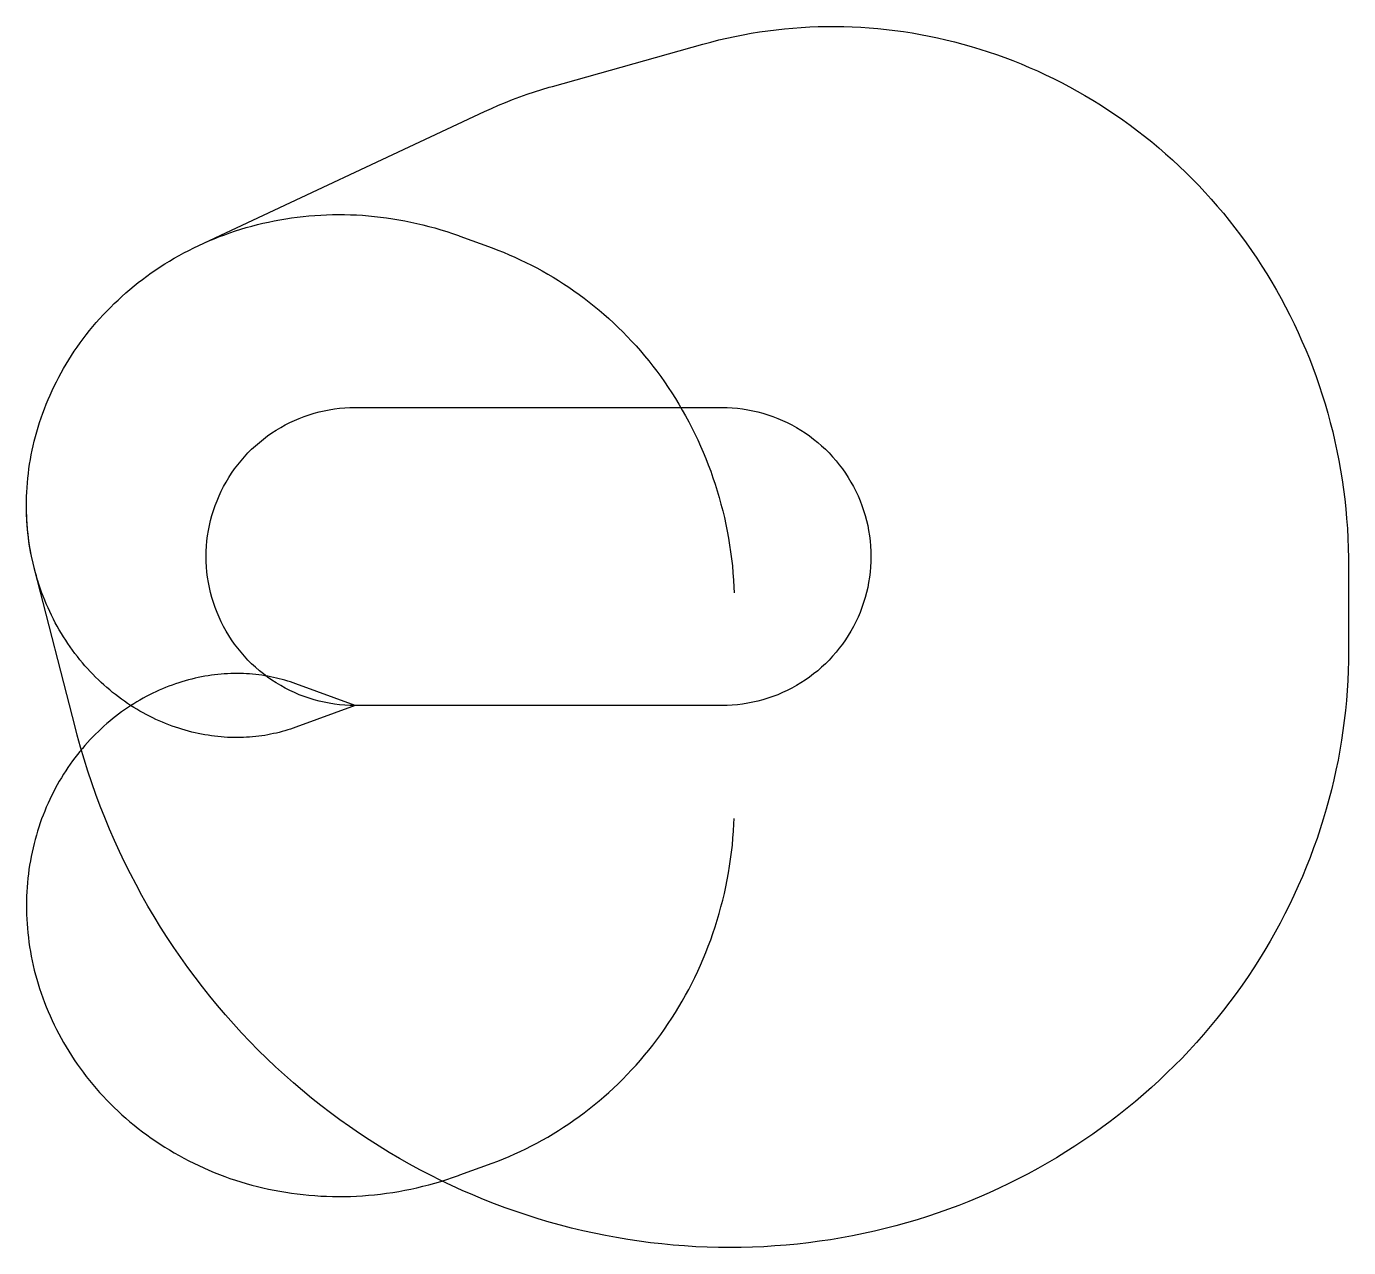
# Model space of a CAD drawing. Header units: metres. Extents: x -5998 to 18124, y -9889 to 12390.
import ezdxf

# ---------------------------------------------------------------- set-up
doc = ezdxf.new("R2010")
doc.units = ezdxf.units.M

msp = doc.modelspace()

# ---------------------------------------------------------------- linework, layer by layer
at = {"layer": 'NorminalTrack', "color": 1}
msp.add_lwpolyline([(0, 0), (0, 0), (-95, 2), (-190, 7), (-284, 15), (-378, 26), (-472, 41), (-565, 59), (-658, 81), (-749, 105), (-840, 133), (-930, 164), (-1019, 198), (-1106, 235), (-1192, 275), (-1276, 318), (-1359, 364), (-1441, 413), (-1520, 465), (-1598, 519), (-1674, 576), (-1748, 636), (-1819, 698), (-1889, 763), (-1956, 830), (-2021, 900), (-2083, 971), (-2143, 1045), (-2200, 1121), (-2254, 1199), (-2306, 1278), (-2355, 1359), (-2401, 1442), (-2444, 1527), (-2484, 1613), (-2521, 1700), (-2555, 1789), (-2586, 1879), (-2614, 1969), (-2638, 2061), (-2659, 2154), (-2678, 2247), (-2692, 2340), (-2704, 2435), (-2712, 2529), (-2717, 2624), (-2719, 2719), (-2717, 2814), (-2712, 2909), (-2704, 3003), (-2692, 3097), (-2678, 3191), (-2659, 3284), (-2638, 3377), (-2614, 3468), (-2586, 3559), (-2555, 3649), (-2521, 3737), (-2484, 3825), (-2444, 3911), (-2401, 3995), (-2355, 4078), (-2306, 4160), (-2254, 4239), (-2200, 4317), (-2143, 4393), (-2083, 4467), (-2021, 4538), (-1956, 4608), (-1889, 4675), (-1819, 4739), (-1748, 4802), (-1674, 4861), (-1598, 4919), (-1520, 4973), (-1441, 5025), (-1359, 5074), (-1276, 5120), (-1192, 5163), (-1106, 5203), (-1019, 5240), (-930, 5274), (-840, 5305), (-749, 5332), (-658, 5357), (-565, 5378), (-472, 5396), (-378, 5411), (-284, 5423), (-190, 5431), (-95, 5436), (0, 5438), (0, 5438), (6690, 5438), (6690, 5438), (6785, 5436), (6880, 5431), (6975, 5423), (7069, 5411), (7163, 5396), (7256, 5378), (7348, 5357), (7440, 5332), (7531, 5305), (7620, 5274), (7709, 5240), (7796, 5203), (7882, 5163), (7967, 5120), (8050, 5074), (8131, 5025), (8211, 4973), (8289, 4919), (8364, 4861), (8438, 4802), (8510, 4739), (8579, 4675), (8646, 4608), (8711, 4538), (8773, 4467), (8833, 4393), (8890, 4317), (8944, 4239), (8996, 4160), (9045, 4078), (9091, 3995), (9134, 3911), (9174, 3825), (9211, 3737), (9245, 3649), (9276, 3559), (9304, 3468), (9329, 3377), (9350, 3284), (9368, 3191), (9383, 3097), (9394, 3003), (9403, 2909), (9408, 2814), (9409, 2719), (9408, 2624), (9403, 2529), (9394, 2435), (9383, 2340), (9368, 2247), (9350, 2154), (9329, 2061), (9304, 1969), (9276, 1879), (9245, 1789), (9211, 1700), (9174, 1613), (9134, 1527), (9091, 1442), (9045, 1359), (8996, 1278), (8944, 1199), (8890, 1121), (8833, 1045), (8773, 971), (8711, 900), (8646, 830), (8579, 763), (8510, 698), (8438, 636), (8364, 576), (8289, 519), (8211, 465), (8131, 413), (8050, 364), (7967, 318), (7882, 275), (7796, 235), (7709, 198), (7620, 164), (7531, 133), (7440, 105), (7348, 81), (7256, 59), (7163, 41), (7069, 26), (6975, 15), (6880, 7), (6785, 2), (6690, 0), (0, 0)], dxfattribs=at)
at = {"layer": 'WindSpiral', "color": 5}
for points in [[(0, 0), (-1082, -396), (-1131, -413), (-1180, -430), (-1230, -446), (-1281, -461), (-1332, -475), (-1384, -489), (-1436, -502), (-1489, -513), (-1542, -524), (-1596, -534), (-1650, -544), (-1705, -552), (-1760, -559), (-1815, -566), (-1871, -571), (-1927, -576), (-1984, -579), (-2040, -582), (-2098, -583), (-2155, -584), (-2213, -584), (-2271, -582), (-2329, -580), (-2388, -576), (-2446, -572), (-2505, -566), (-2564, -560), (-2624, -552), (-2683, -543), (-2743, -533), (-2802, -522), (-2862, -510), (-2922, -497), (-2981, -483), (-3041, -468), (-3101, -451), (-3161, -434), (-3220, -415), (-3280, -395), (-3340, -374), (-3399, -352), (-3459, -329), (-3518, -304), (-3577, -279), (-3636, -252), (-3694, -224), (-3753, -195), (-3811, -165), (-3869, -134), (-3926, -101), (-3983, -68), (-4040, -33), (-4097, 3), (-4153, 40), (-4208, 78), (-4263, 117), (-4318, 157), (-4372, 199), (-4426, 241), (-4479, 285), (-4532, 330), (-4584, 376), (-4636, 423), (-4686, 471), (-4737, 520), (-4786, 570), (-4835, 621), (-4883, 674), (-4931, 727), (-4977, 782), (-5023, 837), (-5068, 894), (-5113, 951), (-5156, 1010), (-5199, 1069), (-5240, 1129), (-5281, 1191), (-5321, 1253), (-5360, 1316), (-5398, 1381), (-5435, 1446), (-5471, 1512), (-5506, 1578), (-5540, 1646), (-5573, 1715), (-5604, 1784), (-5635, 1854), (-5665, 1925), (-5693, 1997), (-5720, 2069), (-5746, 2142), (-5771, 2216), (-5795, 2291), (-5817, 2366), (-5838, 2442), (-5858, 2519), (-5877, 2596), (-5894, 2674), (-5911, 2752), (-5925, 2831), (-5939, 2910), (-5951, 2990), (-5962, 3070), (-5971, 3151), (-5979, 3233), (-5985, 3314), (-5991, 3396), (-5994, 3479), (-5997, 3562), (-5998, 3645), (-5997, 3728), (-5995, 3812), (-5992, 3896), (-5987, 3980), (-5980, 4064), (-5972, 4148), (-5963, 4233), (-5952, 4318), (-5939, 4402), (-5925, 4487), (-5910, 4572), (-5892, 4657), (-5874, 4741), (-5854, 4826), (-5832, 4911), (-5809, 4995), (-5784, 5080), (-5757, 5164), (-5730, 5248), (-5700, 5332), (-5669, 5415), (-5636, 5498), (-5602, 5581), (-5567, 5664), (-5529, 5746), (-5490, 5828), (-5450, 5909), (-5408, 5990), (-5365, 6070), (-5320, 6150), (-5273, 6229), (-5225, 6308), (-5176, 6386), (-5125, 6464), (-5072, 6540), (-5018, 6617), (-4962, 6692), (-4905, 6766), (-4847, 6840), (-4787, 6913), (-4726, 6986), (-4663, 7057), (-4598, 7127), (-4533, 7197), (-4466, 7265), (-4397, 7333), (-4327, 7399), (-4256, 7465), (-4184, 7529), (-4110, 7593), (-4034, 7655), (-3958, 7716), (-3880, 7776), (-3801, 7835), (-3721, 7892), (-3639, 7948), (-3557, 8003), (-3473, 8057), (-3388, 8109), (-3301, 8160), (-3214, 8210), (-3126, 8258), (-3036, 8305), (-2945, 8350), (-2854, 8394), (-2854, 8394), (2361, 10838), (2487, 10896), (2615, 10951), (2743, 11005), (2873, 11056), (3004, 11106), (3136, 11153), (3269, 11197), (3403, 11240), (3538, 11280), (3598, 11297), (6341, 12067), (6486, 12106), (6633, 12143), (6780, 12177), (6928, 12209), (7077, 12239), (7227, 12266), (7378, 12290), (7529, 12312), (7681, 12331), (7833, 12347), (7986, 12361), (8139, 12372), (8293, 12381), (8448, 12387), (8602, 12390), (8757, 12390), (8913, 12388), (9068, 12383), (9224, 12375), (9380, 12365), (9535, 12352), (9691, 12336), (9847, 12317), (10003, 12296), (10159, 12271), (10314, 12244), (10470, 12215), (10625, 12182), (10779, 12147), (10934, 12109), (11088, 12068), (11241, 12025), (11394, 11978), (11547, 11929), (11699, 11878), (11850, 11823), (12000, 11766), (12150, 11706), (12299, 11643), (12447, 11578), (12594, 11510), (12740, 11439), (12885, 11365), (13030, 11289), (13173, 11211), (13314, 11129), (13455, 11045), (13595, 10959), (13733, 10870), (13870, 10778), (14005, 10684), (14139, 10587), (14271, 10488), (14402, 10386), (14532, 10282), (14660, 10175), (14786, 10066), (14910, 9955), (15033, 9841), (15154, 9725), (15273, 9607), (15390, 9486), (15505, 9363), (15618, 9238), (15729, 9111), (15839, 8982), (15946, 8850), (16051, 8717), (16153, 8581), (16254, 8444), (16352, 8304), (16448, 8163), (16542, 8019), (16633, 7874), (16722, 7727), (16809, 7578), (16893, 7428), (16974, 7276), (17053, 7122), (17129, 6966), (17203, 6809), (17274, 6651), (17343, 6491), (17409, 6329), (17472, 6166), (17532, 6002), (17590, 5837), (17644, 5670), (17696, 5502), (17745, 5333), (17791, 5163), (17835, 4991), (17875, 4819), (17912, 4646), (17947, 4472), (17978, 4297), (18006, 4121), (18032, 3944), (18054, 3767), (18073, 3589), (18089, 3411), (18102, 3232), (18112, 3052), (18119, 2872), (18123, 2692), (18124, 2571), (18124, 997), (18122, 816), (18117, 635), (18109, 454), (18098, 273), (18084, 91), (18066, -90), (18046, -272), (18022, -453), (17995, -634), (17965, -815), (17931, -995), (17894, -1176), (17855, -1356), (17812, -1535), (17765, -1714), (17716, -1892), (17663, -2070), (17607, -2247), (17548, -2423), (17486, -2599), (17421, -2774), (17352, -2947), (17281, -3120), (17206, -3292), (17128, -3463), (17047, -3633), (16963, -3801), (16876, -3968), (16786, -4134), (16693, -4299), (16597, -4462), (16498, -4624), (16396, -4784), (16291, -4942), (16183, -5099), (16072, -5255), (15958, -5408), (15842, -5560), (15723, -5710), (15601, -5858), (15476, -6004), (15348, -6149), (15218, -6291), (15085, -6431), (14950, -6569), (14811, -6704), (14671, -6838), (14528, -6969), (14382, -7098), (14234, -7224), (14083, -7348), (13930, -7470), (13775, -7589), (13618, -7706), (13458, -7820), (13296, -7931), (13132, -8040), (12966, -8145), (12798, -8249), (12627, -8349), (12455, -8446), (12281, -8541), (12105, -8632), (11927, -8721), (11747, -8807), (11566, -8890), (11383, -8969), (11198, -9046), (11012, -9119), (10824, -9189), (10635, -9256), (10444, -9320), (10252, -9381), (10059, -9438), (9864, -9492), (9669, -9542), (9472, -9590), (9274, -9634), (9075, -9674), (8875, -9711), (8674, -9745), (8472, -9775), (8270, -9801), (8067, -9825), (7863, -9844), (7659, -9860), (7454, -9873), (7248, -9882), (7043, -9887), (6836, -9889), (6630, -9887), (6423, -9882), (6217, -9873), (6010, -9860), (5803, -9844), (5596, -9824), (5389, -9800), (5182, -9773), (4976, -9742), (4770, -9708), (4564, -9670), (4359, -9628), (4154, -9582), (3949, -9533), (3746, -9481), (3542, -9424), (3340, -9364), (3139, -9301), (2938, -9234), (2738, -9163), (2540, -9089), (2342, -9011), (2145, -8929), (1950, -8845), (1756, -8756), (1563, -8664), (1372, -8569), (1182, -8470), (993, -8368), (807, -8262), (621, -8153), (438, -8040), (256, -7924), (76, -7805), (-102, -7683), (-278, -7557), (-452, -7428), (-625, -7296), (-795, -7161), (-963, -7023), (-1128, -6881), (-1292, -6737), (-1453, -6589), (-1611, -6438), (-1767, -6285), (-1921, -6129), (-2072, -5969), (-2221, -5807), (-2367, -5642), (-2510, -5475), (-2650, -5304), (-2788, -5132), (-2922, -4956), (-3054, -4778), (-3183, -4597), (-3309, -4414), (-3431, -4229), (-3551, -4041), (-3668, -3851), (-3781, -3659), (-3891, -3464), (-3998, -3267), (-4101, -3069), (-4201, -2868), (-4298, -2665), (-4391, -2460), (-4481, -2254), (-4567, -2045), (-4650, -1835), (-4729, -1623), (-4805, -1410), (-4877, -1195), (-4945, -979), (-5010, -761), (-5070, -542), (-5104, -415), (-5852, 2494), (-5871, 2571), (-5889, 2649), (-5906, 2727), (-5921, 2805), (-5935, 2885), (-5947, 2964), (-5958, 3045), (-5968, 3125), (-5977, 3206), (-5984, 3288), (-5989, 3370), (-5993, 3452), (-5996, 3535), (-5997, 3618), (-5998, 3654)], [(0, 0), (-1082, -396), (-1131, -413), (-1180, -430), (-1230, -446), (-1281, -461), (-1332, -475), (-1384, -489), (-1436, -502), (-1489, -513), (-1542, -524), (-1596, -534), (-1650, -544), (-1705, -552), (-1760, -559), (-1815, -566), (-1871, -571), (-1927, -576), (-1984, -579), (-2040, -582), (-2098, -583), (-2155, -584), (-2213, -584), (-2271, -582), (-2329, -580), (-2388, -576), (-2446, -572), (-2505, -566), (-2564, -560), (-2624, -552), (-2683, -543), (-2743, -533), (-2802, -522), (-2862, -510), (-2922, -497), (-2981, -483), (-3041, -468), (-3101, -451), (-3161, -434), (-3220, -415), (-3280, -395), (-3340, -374), (-3399, -352), (-3459, -329), (-3518, -304), (-3577, -279), (-3636, -252), (-3694, -224), (-3753, -195), (-3811, -165), (-3869, -134), (-3926, -101), (-3983, -68), (-4040, -33), (-4097, 3), (-4153, 40), (-4208, 78), (-4263, 117), (-4318, 157), (-4372, 199), (-4426, 241), (-4479, 285), (-4532, 330), (-4584, 376), (-4636, 423), (-4686, 471), (-4737, 520), (-4786, 570), (-4835, 621), (-4883, 674), (-4931, 727), (-4977, 782), (-5023, 837), (-5068, 894), (-5113, 951), (-5156, 1010), (-5199, 1069), (-5240, 1129), (-5281, 1191), (-5321, 1253), (-5360, 1316), (-5398, 1381), (-5435, 1446), (-5471, 1512), (-5506, 1578), (-5540, 1646), (-5573, 1715), (-5604, 1784), (-5635, 1854), (-5665, 1925), (-5693, 1997), (-5720, 2069), (-5746, 2142), (-5771, 2216), (-5795, 2291), (-5817, 2366), (-5838, 2442), (-5858, 2519), (-5877, 2596), (-5894, 2674), (-5911, 2752), (-5925, 2831), (-5939, 2910), (-5951, 2990), (-5962, 3070), (-5971, 3151), (-5979, 3233), (-5985, 3314), (-5991, 3396), (-5994, 3479), (-5997, 3562), (-5998, 3645), (-5997, 3728), (-5995, 3812), (-5992, 3896), (-5987, 3980), (-5980, 4064), (-5972, 4148), (-5963, 4233), (-5952, 4318), (-5939, 4402), (-5925, 4487), (-5910, 4572), (-5892, 4657), (-5874, 4741), (-5854, 4826), (-5832, 4911), (-5809, 4995), (-5784, 5080), (-5757, 5164), (-5730, 5248), (-5700, 5332), (-5669, 5415), (-5636, 5498), (-5602, 5581), (-5567, 5664), (-5529, 5746), (-5490, 5828), (-5450, 5909), (-5408, 5990), (-5365, 6070), (-5320, 6150), (-5273, 6229), (-5225, 6308), (-5176, 6386), (-5125, 6464), (-5072, 6540), (-5018, 6617), (-4962, 6692), (-4905, 6766), (-4847, 6840), (-4787, 6913), (-4726, 6986), (-4663, 7057), (-4598, 7127), (-4533, 7197), (-4466, 7265), (-4397, 7333), (-4327, 7399), (-4256, 7465), (-4184, 7529), (-4110, 7593), (-4034, 7655), (-3958, 7716), (-3880, 7776), (-3801, 7835), (-3721, 7892), (-3639, 7948), (-3557, 8003), (-3473, 8057), (-3388, 8109), (-3301, 8160), (-3214, 8210), (-3126, 8258), (-3036, 8305), (-2945, 8350), (-2854, 8394), (-2761, 8437), (-2668, 8478), (-2573, 8517), (-2477, 8555), (-2381, 8591), (-2284, 8626), (-2185, 8659), (-2086, 8690), (-1987, 8720), (-1886, 8748), (-1785, 8775), (-1683, 8799), (-1580, 8822), (-1476, 8844), (-1372, 8863), (-1268, 8881), (-1162, 8897), (-1057, 8911), (-950, 8923), (-844, 8934), (-736, 8942), (-629, 8949), (-521, 8954), (-412, 8957), (-304, 8958), (-195, 8957), (-85, 8955), (24, 8950), (134, 8944), (244, 8935), (354, 8925), (464, 8912), (574, 8898), (684, 8882), (794, 8864), (904, 8844), (1014, 8821), (1124, 8797), (1233, 8771), (1343, 8743), (1452, 8713), (1561, 8681), (1670, 8647), (1778, 8611), (1886, 8573), (1909, 8565), (2499, 8349), (2602, 8310), (2706, 8269), (2808, 8226), (2911, 8181), (3012, 8135), (3114, 8086), (3214, 8036), (3314, 7984), (3413, 7929), (3512, 7873), (3610, 7816), (3707, 7756), (3803, 7694), (3898, 7631), (3992, 7566), (4086, 7499), (4179, 7430), (4270, 7360), (4361, 7287), (4450, 7213), (4539, 7138), (4626, 7060), (4712, 6981), (4797, 6900), (4881, 6817), (4963, 6733), (5044, 6647), (5124, 6560), (5203, 6471), (5280, 6380), (5355, 6288), (5430, 6194), (5502, 6099), (5574, 6002), (5643, 5904), (5712, 5804), (5778, 5703), (5843, 5601), (5907, 5497), (5968, 5392), (6028, 5286), (6086, 5178), (6143, 5069), (6197, 4959), (6250, 4848), (6301, 4735), (6351, 4621), (6398, 4507), (6443, 4391), (6487, 4274), (6528, 4156), (6568, 4037), (6605, 3917), (6641, 3797), (6674, 3675), (6706, 3553), (6735, 3429), (6762, 3305), (6787, 3181), (6810, 3055), (6831, 2929), (6850, 2802), (6866, 2675), (6881, 2547), (6893, 2419), (6903, 2290), (6910, 2160), (6915, 2058)], [(0, 0), (-1082, 396), (-1131, 413), (-1180, 430), (-1230, 446), (-1281, 461), (-1332, 475), (-1384, 489), (-1436, 502), (-1489, 513), (-1542, 524), (-1596, 534), (-1650, 544), (-1705, 552), (-1760, 559), (-1815, 566), (-1871, 571), (-1927, 576), (-1984, 579), (-2040, 582), (-2098, 583), (-2155, 584), (-2213, 584), (-2271, 582), (-2329, 580), (-2388, 576), (-2446, 572), (-2505, 566), (-2564, 560), (-2624, 552), (-2683, 543), (-2743, 533), (-2802, 522), (-2862, 510), (-2922, 497), (-2981, 483), (-3041, 468), (-3101, 451), (-3161, 434), (-3220, 415), (-3280, 395), (-3340, 374), (-3399, 352), (-3459, 329), (-3518, 304), (-3577, 279), (-3636, 252), (-3694, 224), (-3753, 195), (-3811, 165), (-3869, 134), (-3926, 101), (-3983, 68), (-4040, 33), (-4097, -3), (-4153, -40), (-4208, -78), (-4263, -117), (-4318, -157), (-4372, -199), (-4426, -241), (-4479, -285), (-4532, -330), (-4584, -376), (-4636, -423), (-4686, -471), (-4737, -520), (-4786, -570), (-4835, -621), (-4883, -674), (-4931, -727), (-4977, -782), (-5023, -837), (-5068, -894), (-5113, -951), (-5156, -1010), (-5199, -1069), (-5240, -1129), (-5281, -1191), (-5321, -1253), (-5360, -1316), (-5398, -1381), (-5435, -1446), (-5471, -1512), (-5506, -1578), (-5540, -1646), (-5573, -1715), (-5604, -1784), (-5635, -1854), (-5665, -1925), (-5693, -1997), (-5720, -2069), (-5746, -2142), (-5771, -2216), (-5795, -2291), (-5817, -2366), (-5838, -2442), (-5858, -2519), (-5877, -2596), (-5894, -2674), (-5911, -2752), (-5925, -2831), (-5939, -2910), (-5951, -2990), (-5962, -3070), (-5971, -3151), (-5979, -3233), (-5985, -3314), (-5991, -3396), (-5994, -3479), (-5997, -3562), (-5998, -3645), (-5997, -3728), (-5995, -3812), (-5992, -3896), (-5987, -3980), (-5980, -4064), (-5972, -4148), (-5963, -4233), (-5952, -4318), (-5939, -4402), (-5925, -4487), (-5910, -4572), (-5892, -4657), (-5874, -4741), (-5854, -4826), (-5832, -4911), (-5809, -4995), (-5784, -5080), (-5757, -5164), (-5730, -5248), (-5700, -5332), (-5669, -5415), (-5636, -5498), (-5602, -5581), (-5567, -5664), (-5529, -5746), (-5490, -5828), (-5450, -5909), (-5408, -5990), (-5365, -6070), (-5320, -6150), (-5273, -6229), (-5225, -6308), (-5176, -6386), (-5125, -6464), (-5072, -6540), (-5018, -6617), (-4962, -6692), (-4905, -6766), (-4847, -6840), (-4787, -6913), (-4726, -6986), (-4663, -7057), (-4598, -7127), (-4533, -7197), (-4466, -7265), (-4397, -7333), (-4327, -7399), (-4256, -7465), (-4184, -7529), (-4110, -7593), (-4034, -7655), (-3958, -7716), (-3880, -7776), (-3801, -7835), (-3721, -7892), (-3639, -7948), (-3557, -8003), (-3473, -8057), (-3388, -8109), (-3301, -8160), (-3214, -8210), (-3126, -8258), (-3036, -8305), (-2945, -8350), (-2854, -8394), (-2761, -8437), (-2668, -8478), (-2573, -8517), (-2477, -8555), (-2381, -8591), (-2284, -8626), (-2185, -8659), (-2086, -8690), (-1987, -8720), (-1886, -8748), (-1785, -8775), (-1683, -8799), (-1580, -8822), (-1476, -8844), (-1372, -8863), (-1268, -8881), (-1162, -8897), (-1057, -8911), (-950, -8923), (-844, -8934), (-736, -8942), (-629, -8949), (-521, -8954), (-412, -8957), (-304, -8958), (-195, -8957), (-85, -8955), (24, -8950), (134, -8944), (244, -8935), (354, -8925), (464, -8912), (574, -8898), (684, -8882), (794, -8864), (904, -8844), (1014, -8821), (1124, -8797), (1233, -8771), (1343, -8743), (1452, -8713), (1561, -8681), (1670, -8647), (1778, -8611), (1886, -8573), (1909, -8565), (2499, -8349), (2602, -8310), (2706, -8269), (2808, -8226), (2911, -8181), (3012, -8135), (3114, -8086), (3214, -8036), (3314, -7984), (3413, -7929), (3512, -7873), (3610, -7816), (3707, -7756), (3803, -7694), (3898, -7631), (3992, -7566), (4086, -7499), (4179, -7430), (4270, -7360), (4361, -7287), (4450, -7213), (4539, -7138), (4626, -7060), (4712, -6981), (4797, -6900), (4881, -6817), (4963, -6733), (5044, -6647), (5124, -6560), (5203, -6471), (5280, -6380), (5355, -6288), (5430, -6194), (5502, -6099), (5574, -6002), (5643, -5904), (5712, -5804), (5778, -5703), (5843, -5601), (5907, -5497), (5968, -5392), (6028, -5286), (6086, -5178), (6143, -5069), (6197, -4959), (6250, -4848), (6301, -4735), (6351, -4621), (6398, -4507), (6443, -4391), (6487, -4274), (6528, -4156), (6568, -4037), (6605, -3917), (6641, -3797), (6674, -3675), (6706, -3553), (6735, -3429), (6762, -3305), (6787, -3181), (6810, -3055), (6831, -2929), (6850, -2802), (6866, -2675), (6881, -2547), (6893, -2419), (6903, -2290), (6910, -2160), (6915, -2058)]]:
    msp.add_lwpolyline(points, dxfattribs=at)

doc.saveas('drawing.dxf')
